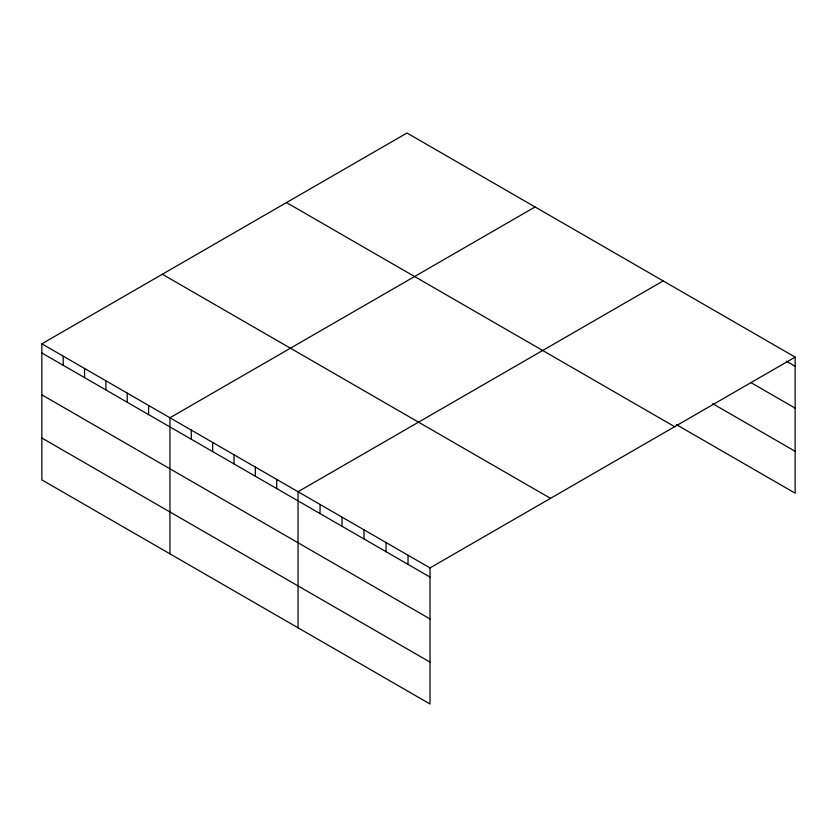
<?xml version="1.0" encoding="UTF-8"?>
<svg xmlns="http://www.w3.org/2000/svg" width="837" height="837" viewBox="0 0 837 837"><rect width="100%" height="100%" fill="white"/><g stroke="black" fill="none" stroke-linecap="round" stroke-linejoin="round"><path stroke-width="1.26" d="M430.009 618.951L430.009 567.925L41.85 343.819L41.85 479.883L430.009 703.99L430.009 618.951L41.85 394.844M676.369 424.61L795.15 493.181L795.15 357.117L406.991 133.01L41.85 343.819M535.084 206.959L169.942 417.768L169.942 553.843M663.176 280.918L298.035 491.727L298.035 627.792M430.009 567.925L795.15 357.117M786.351 361.176L795.15 366.261M751.155 382.739L795.15 408.142M712.664 403.675L795.15 451.3M286.495 202.575L674.653 426.682M162.347 274.254L550.505 498.35M41.85 352.963L430.009 577.07M41.85 438.002L430.009 662.109M408.017 555.224L408.017 564.368M386.024 542.522L386.024 551.667M364.022 529.821L364.022 538.965M342.03 517.13L342.03 526.274M320.037 504.429L320.037 513.573M276.691 479.402L276.691 488.546M255.337 467.077L255.337 476.222M233.994 454.753L233.994 463.897M212.64 442.428L212.64 451.572M191.296 430.103L191.296 439.247M148.599 405.443L148.599 414.587M127.245 393.118L127.245 402.262M105.901 380.793L105.901 389.937M84.547 368.468L84.547 377.613M63.204 356.143L63.204 365.288"/></g></svg>
